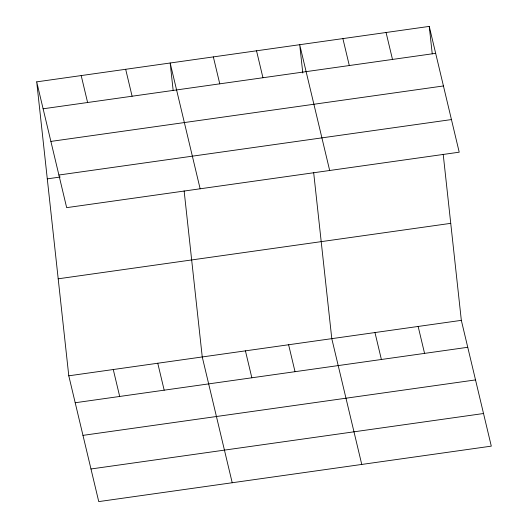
<?xml version="1.0" encoding="UTF-8"?>
<svg xmlns="http://www.w3.org/2000/svg" width="528" height="528" viewBox="0 0 528 528"><rect width="100%" height="100%" fill="white"/><g stroke="black" fill="none" stroke-linecap="round" stroke-linejoin="round"><path stroke-width="0.79" d="M36.703 81.86L429.251 26.4L459.215 152.189L66.667 207.649L36.703 81.86L68.785 375.811L98.749 501.6L491.297 446.14L461.333 320.351L443.203 154.282M43.118 108.794L435.666 53.335M50.893 141.418L443.441 85.958M58.898 175.025L451.447 119.566M47.289 178.86L60.232 177.032M58.199 278.804L450.747 223.344M68.785 375.811L461.333 320.351M75.2 402.745L467.749 347.285M82.969 435.369L475.517 379.909M90.981 468.976L483.529 413.516M386.067 32.498L392.489 59.433M418.15 326.449L424.565 353.384M342.89 38.603L349.305 65.538M374.972 332.548L381.388 359.482M329.677 170.491L299.706 44.702L302.795 72.996M361.759 464.442L331.789 338.653L313.665 172.583M256.529 50.8L262.944 77.735M288.611 344.751L295.027 371.686M213.345 56.905L219.767 83.84M245.428 350.849L251.843 377.784M200.138 188.793L170.168 63.004L173.164 90.486M232.214 482.744L202.25 356.954L184.127 190.885M125.677 69.287L132.092 96.221M157.76 363.238L164.175 390.172M81.193 75.577L87.608 102.511M113.269 369.521L119.691 396.455M429.251 26.4L432.247 53.882"/></g></svg>
